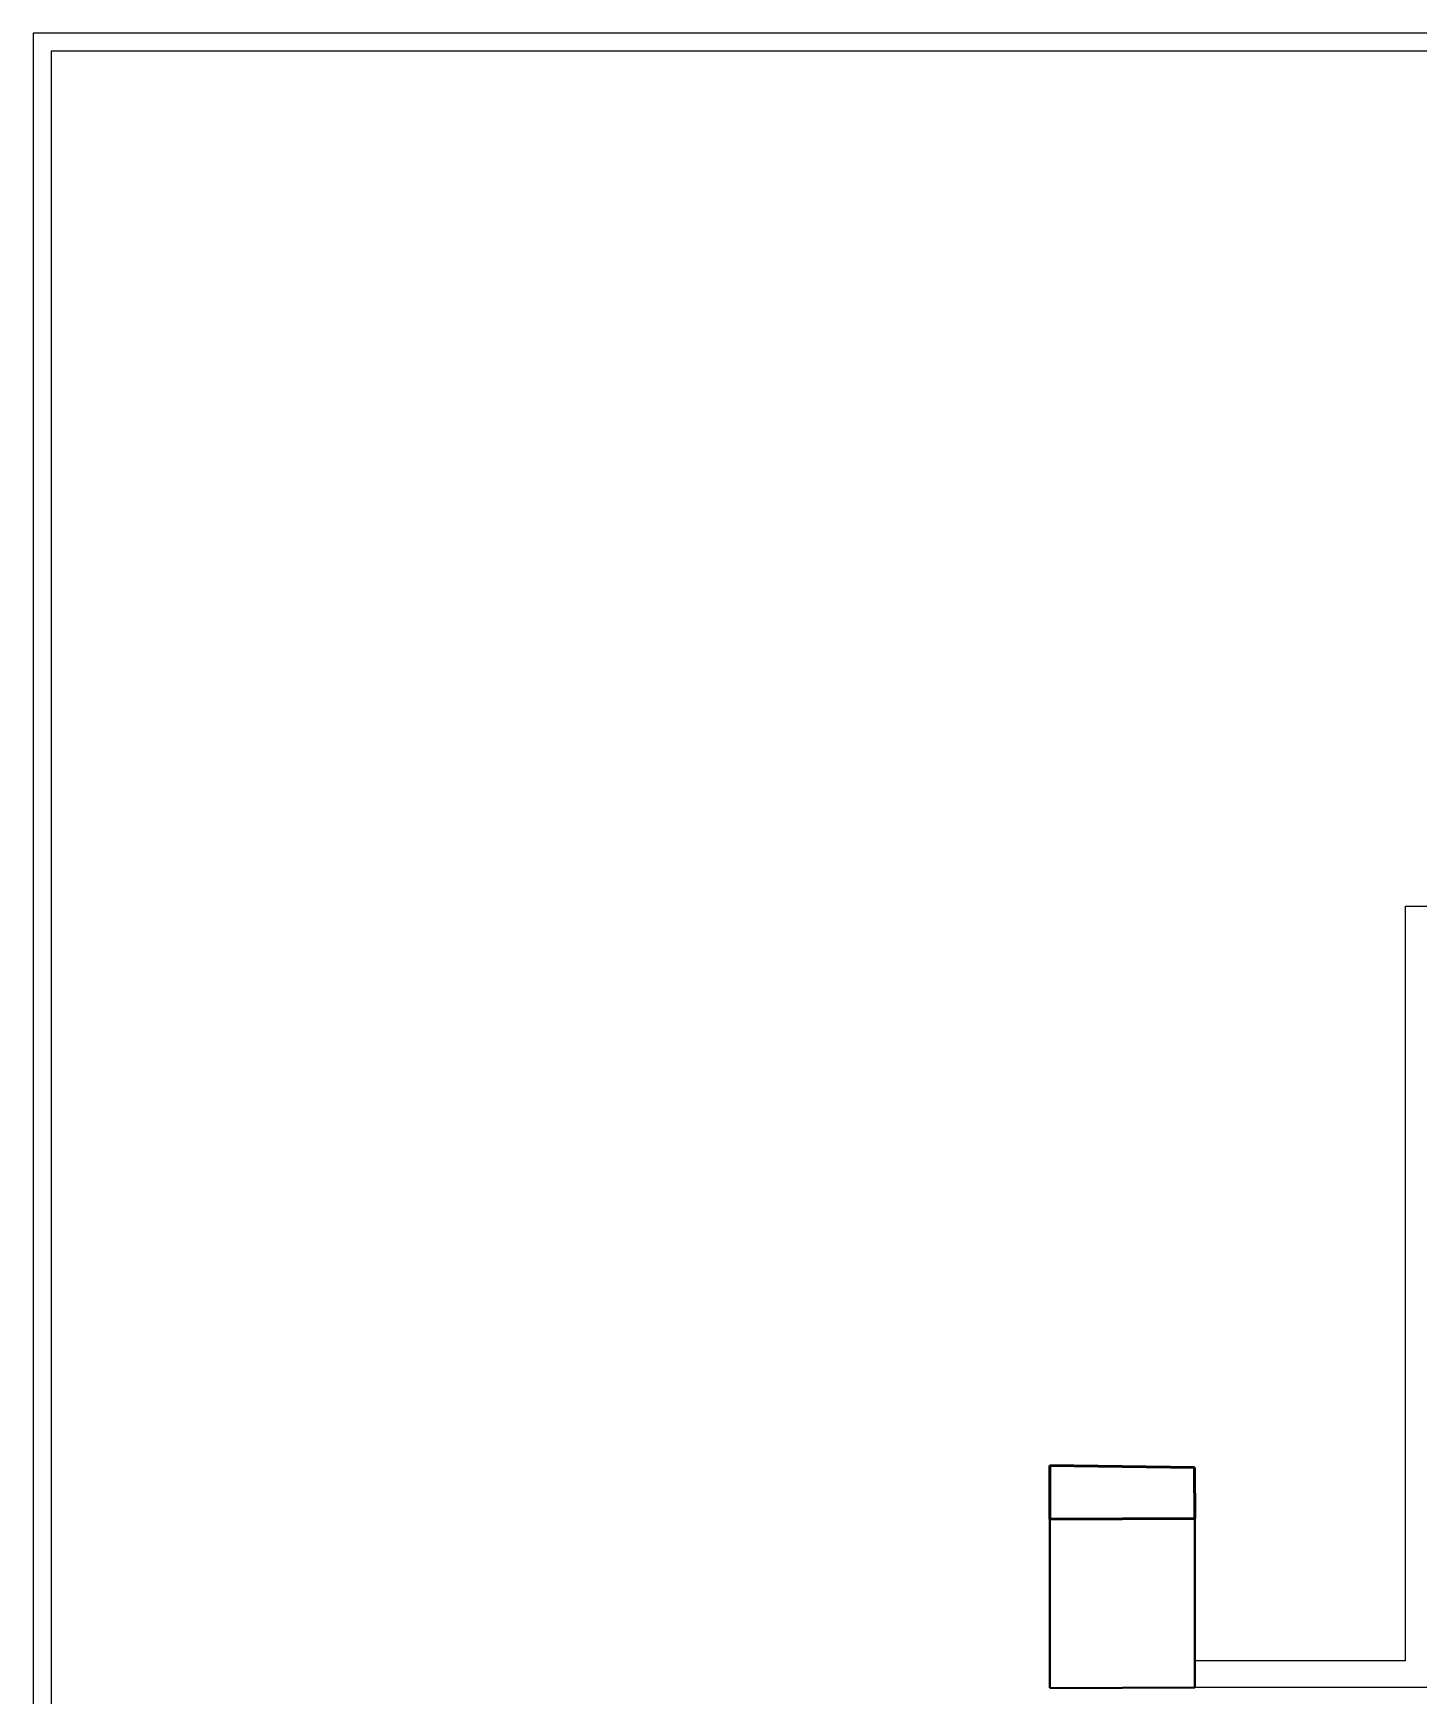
# Model space of a CAD drawing. Header units: millimetres. Extents: x 8884 to 18446, y 10737 to 16556.
# Drawn here: x 8884 to 9659, y 11651 to 12582 of the extents above; entities that cross this region are included whole.
import ezdxf

# ---------------------------------------------------------------- set-up
doc = ezdxf.new("R2010")
doc.units = ezdxf.units.MM
doc.layers.add('kolon', color=212, linetype='Continuous', lineweight=50)
doc.layers.add('TRS-DVR-OZGN', color=192, linetype='Continuous', lineweight=40)

msp = doc.modelspace()

# ---------------------------------------------------------------- linework, layer by layer
for p, q in [((9651.92, 12092.89, 33.18), (10532.65, 12097.21, 33.18)), ((9651.92, 11670.42, 33.18), (9651.92, 12092.89, 33.18)), ((9651.92, 11670.42, 33.18), (9533.98, 11670.42, 33.18)), ((9666.92, 11655.42, 33.18), (9533.98, 11655.42, 33.18))]:
    msp.add_line(p, q)
for points in [[(8883.78, 10737.36), (11834.44, 10737.36), (11834.44, 12581.69), (8883.78, 12581.69)], [(8893.78, 10747.36), (11824.44, 10747.36), (11824.44, 12571.69), (8893.78, 12571.69)]]:
    msp.add_lwpolyline(points, close=True)
at = {"layer": 'kolon'}
for points, elevation in [([(9452.98, 11749.8), (9452.98, 11779.83)], 176.72), ([(9452.98, 11749.76), (9452.98, 11779.78)], 104.95), ([(9452.98, 11779.78), (9533.93, 11778.71)], 33.18), ([(9533.93, 11778.71), (9533.98, 11750.14)], 33.18), ([(9452.98, 11749.71), (9533.98, 11750.14)], 33.18)]:
    msp.add_lwpolyline(points, dxfattribs=dict(at, elevation=elevation))
at = {"layer": 'TRS-DVR-OZGN'}
for points, elevation in [([(9452.98, 11655.26), (9452.98, 11749.76)], 104.95), ([(9533.98, 11655.42), (9533.98, 11750.14)], 33.18), ([(9452.98, 11655.21), (9533.98, 11655.42)], 33.18)]:
    msp.add_lwpolyline(points, dxfattribs=dict(at, elevation=elevation))

doc.saveas('drawing.dxf')
